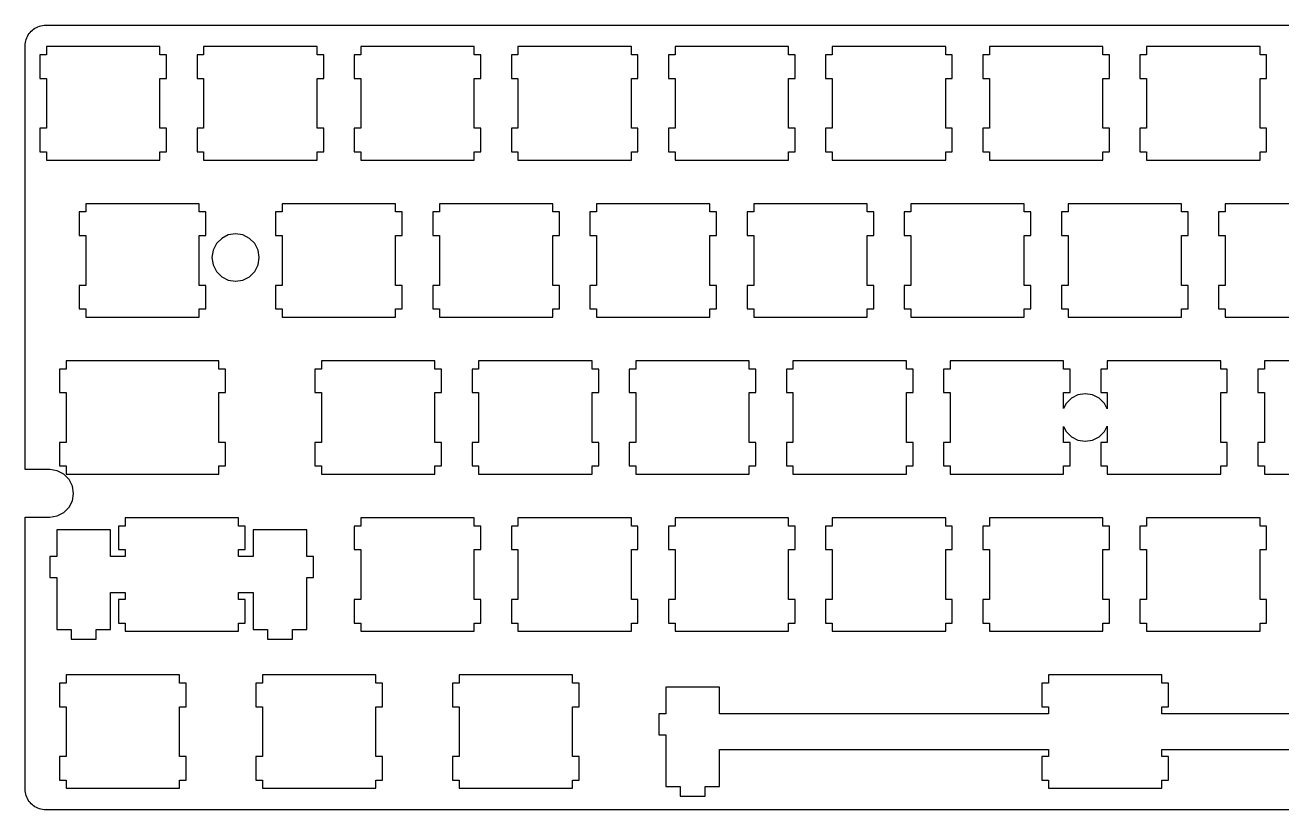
# Model space of a CAD drawing. Extents: x 0 to 286, y 0 to 96.
# Drawn here: x 0.1 to 152.4, y 0.3 to 95.5 of the extents above; entities that cross this region are included whole.
import ezdxf

# ---------------------------------------------------------------- set-up
doc = ezdxf.new("R2010")
doc.units = 0
doc.layers.get('0').update_dxf_attribs({"linetype": 'CONTINUOUS'})

msp = doc.modelspace()

# ---------------------------------------------------------------- linework, layer by layer
at = {"color": 0}
for p, q in [((0.46302, 94.3144), (0.57188, 94.4771)), ((0.57188, 94.4771), (0.69315, 94.6312)), ((0.69315, 94.6312), (0.82682, 94.7759)), ((0.82682, 94.7759), (0.97152, 94.9096)), ((0.97152, 94.9096), (1.12586, 95.0309)), ((1.12586, 95.0309), (1.28846, 95.1399)), ((1.28846, 95.1399), (1.46072, 95.2348)), ((1.46072, 95.2348), (1.63849, 95.3174)), ((1.63849, 95.3174), (1.82315, 95.3851)), ((1.82315, 95.3851), (2.01194, 95.4387)), ((2.01194, 95.4387), (2.20348, 95.4775)), ((2.20348, 95.4775), (2.39916, 95.5008)), ((2.39916, 95.5008), (2.59485, 95.5075)), ((2.59485, 95.5075), (283.22, 95.5075)), ((0.09508, 93.0081), (0.10197, 93.2035)), ((0.09508, 41.5946), (0.09508, 93.0081)), ((0.10197, 93.2035), (0.1254, 93.3993)), ((0.1254, 93.3993), (0.16399, 93.5909)), ((0.16399, 93.5909), (0.21773, 93.7796)), ((0.21773, 93.7796), (0.28525, 93.9641)), ((0.28525, 93.9641), (0.36794, 94.1419)), ((0.36794, 94.1419), (0.46302, 94.3144)), ((2.68304, 91.8958), (1.8824, 91.8958)), ((1.8824, 91.8958), (1.8824, 89.0446)), ((2.68304, 92.8949), (2.68304, 91.8958)), ((16.4331, 92.8949), (2.68304, 92.8949)), ((16.4331, 91.8958), (16.4331, 92.8949)), ((17.2324, 91.8958), (16.4331, 91.8958)), ((17.2324, 89.0446), (17.2324, 91.8958)), ((21.7331, 91.8958), (20.9324, 91.8958)), ((20.9324, 91.8958), (20.9324, 89.0446)), ((21.7331, 92.8949), (21.7331, 91.8958)), ((35.4831, 92.8949), (21.7331, 92.8949)), ((35.4831, 91.8958), (35.4831, 92.8949)), ((36.2825, 91.8958), (35.4831, 91.8958)), ((36.2825, 89.0446), (36.2825, 91.8958)), ((40.7829, 91.8958), (39.9824, 91.8958)), ((39.9824, 91.8958), (39.9824, 89.0446)), ((40.7829, 92.8949), (40.7829, 91.8958)), ((54.5331, 92.8949), (40.7829, 92.8949)), ((54.5331, 91.8958), (54.5331, 92.8949)), ((55.3311, 91.8958), (54.5331, 91.8958)), ((55.3311, 89.0446), (55.3311, 91.8958)), ((59.8318, 91.8958), (59.0324, 91.8958)), ((59.0324, 91.8958), (59.0324, 89.0446)), ((59.8318, 92.8949), (59.8318, 91.8958)), ((73.5817, 92.8949), (59.8318, 92.8949)), ((73.5817, 91.8958), (73.5817, 92.8949)), ((74.3825, 91.8958), (73.5817, 91.8958)), ((74.3825, 89.0446), (74.3825, 91.8958)), ((78.8829, 91.8958), (78.081, 91.8958)), ((78.081, 91.8958), (78.081, 89.0446)), ((78.8829, 92.8949), (78.8829, 91.8958)), ((92.6331, 92.8949), (78.8829, 92.8949)), ((92.6331, 91.8958), (92.6331, 92.8949)), ((93.4325, 91.8958), (92.6331, 91.8958)), ((93.4325, 89.0446), (93.4325, 91.8958)), ((97.9329, 91.8958), (97.1324, 91.8958)), ((97.1324, 91.8958), (97.1324, 89.0446)), ((97.9329, 92.8949), (97.9329, 91.8958)), ((111.683, 92.8949), (97.9329, 92.8949)), ((111.683, 91.8958), (111.683, 92.8949)), ((112.482, 91.8958), (111.683, 91.8958)), ((112.482, 89.0446), (112.482, 91.8958)), ((116.983, 91.8958), (116.182, 91.8958)), ((116.182, 91.8958), (116.182, 89.0446)), ((116.983, 92.8949), (116.983, 91.8958)), ((130.733, 92.8949), (116.983, 92.8949)), ((130.733, 91.8958), (130.733, 92.8949)), ((131.532, 91.8958), (130.733, 91.8958)), ((131.532, 89.0446), (131.532, 91.8958)), ((136.033, 91.8958), (135.232, 91.8958)), ((135.232, 91.8958), (135.232, 89.0446)), ((136.033, 92.8949), (136.033, 91.8958)), ((149.783, 92.8949), (136.033, 92.8949)), ((149.783, 91.8958), (149.783, 92.8949)), ((150.581, 91.8958), (149.783, 91.8958)), ((150.581, 89.0446), (150.581, 91.8958)), ((1.8824, 89.0446), (2.68304, 89.0446)), ((2.68304, 89.0446), (2.68304, 82.9952)), ((16.4331, 82.9952), (16.4331, 89.0446)), ((16.4331, 89.0446), (17.2324, 89.0446)), ((20.9324, 89.0446), (21.7331, 89.0446)), ((21.7331, 89.0446), (21.7331, 82.9952)), ((35.4831, 82.9952), (35.4831, 89.0446)), ((35.4831, 89.0446), (36.2825, 89.0446)), ((39.9824, 89.0446), (40.7829, 89.0446)), ((40.7829, 89.0446), (40.7829, 82.9952)), ((54.5331, 82.9952), (54.5331, 89.0446)), ((54.5331, 89.0446), (55.3311, 89.0446)), ((59.0324, 89.0446), (59.8318, 89.0446)), ((59.8318, 89.0446), (59.8318, 82.9952)), ((73.5817, 82.9952), (73.5817, 89.0446)), ((73.5817, 89.0446), (74.3825, 89.0446)), ((78.081, 89.0446), (78.8829, 89.0446)), ((78.8829, 89.0446), (78.8829, 82.9952)), ((92.6331, 82.9952), (92.6331, 89.0446)), ((92.6331, 89.0446), (93.4325, 89.0446)), ((97.1324, 89.0446), (97.9329, 89.0446)), ((97.9329, 89.0446), (97.9329, 82.9952)), ((111.683, 82.9952), (111.683, 89.0446)), ((111.683, 89.0446), (112.482, 89.0446)), ((116.182, 89.0446), (116.983, 89.0446)), ((116.983, 89.0446), (116.983, 82.9952)), ((130.733, 82.9952), (130.733, 89.0446)), ((130.733, 89.0446), (131.532, 89.0446)), ((135.232, 89.0446), (136.033, 89.0446)), ((136.033, 89.0446), (136.033, 82.9952)), ((149.783, 82.9952), (149.783, 89.0446)), ((149.783, 89.0446), (150.581, 89.0446)), ((2.68304, 82.9952), (1.8824, 82.9952)), ((1.8824, 82.9952), (1.8824, 80.1455)), ((17.2324, 82.9952), (16.4331, 82.9952)), ((17.2324, 80.1455), (17.2324, 82.9952)), ((21.7331, 82.9952), (20.9324, 82.9952)), ((20.9324, 82.9952), (20.9324, 80.1455)), ((36.2825, 82.9952), (35.4831, 82.9952)), ((36.2825, 80.1455), (36.2825, 82.9952)), ((40.7829, 82.9952), (39.9824, 82.9952)), ((39.9824, 82.9952), (39.9824, 80.1455)), ((55.3311, 82.9952), (54.5331, 82.9952)), ((55.3311, 80.1455), (55.3311, 82.9952)), ((59.8318, 82.9952), (59.0324, 82.9952)), ((59.0324, 82.9952), (59.0324, 80.1455)), ((74.3825, 82.9952), (73.5817, 82.9952)), ((74.3825, 80.1455), (74.3825, 82.9952)), ((78.8829, 82.9952), (78.081, 82.9952)), ((78.081, 82.9952), (78.081, 80.1455)), ((93.4325, 82.9952), (92.6331, 82.9952)), ((93.4325, 80.1455), (93.4325, 82.9952)), ((97.9329, 82.9952), (97.1324, 82.9952)), ((97.1324, 82.9952), (97.1324, 80.1455)), ((112.482, 82.9952), (111.683, 82.9952)), ((112.482, 80.1455), (112.482, 82.9952)), ((116.983, 82.9952), (116.182, 82.9952)), ((116.182, 82.9952), (116.182, 80.1455)), ((131.532, 82.9952), (130.733, 82.9952)), ((131.532, 80.1455), (131.532, 82.9952)), ((136.033, 82.9952), (135.232, 82.9952)), ((135.232, 82.9952), (135.232, 80.1455)), ((150.581, 82.9952), (149.783, 82.9952)), ((150.581, 80.1455), (150.581, 82.9952)), ((1.8824, 80.1455), (2.68304, 80.1455)), ((2.68304, 80.1455), (2.68304, 79.145)), ((16.4331, 79.145), (16.4331, 80.1455)), ((16.4331, 80.1455), (17.2324, 80.1455)), ((20.9324, 80.1455), (21.7331, 80.1455)), ((21.7331, 80.1455), (21.7331, 79.145)), ((35.4831, 79.145), (35.4831, 80.1455)), ((35.4831, 80.1455), (36.2825, 80.1455)), ((39.9824, 80.1455), (40.7829, 80.1455)), ((40.7829, 80.1455), (40.7829, 79.145)), ((54.5331, 79.145), (54.5331, 80.1455)), ((54.5331, 80.1455), (55.3311, 80.1455)), ((59.0324, 80.1455), (59.8318, 80.1455)), ((59.8318, 80.1455), (59.8318, 79.145)), ((73.5817, 79.145), (73.5817, 80.1455)), ((73.5817, 80.1455), (74.3825, 80.1455)), ((78.081, 80.1455), (78.8829, 80.1455)), ((78.8829, 80.1455), (78.8829, 79.145)), ((92.6331, 79.145), (92.6331, 80.1455)), ((92.6331, 80.1455), (93.4325, 80.1455)), ((97.1324, 80.1455), (97.9329, 80.1455)), ((97.9329, 80.1455), (97.9329, 79.145)), ((111.683, 79.145), (111.683, 80.1455)), ((111.683, 80.1455), (112.482, 80.1455)), ((116.182, 80.1455), (116.983, 80.1455)), ((116.983, 80.1455), (116.983, 79.145)), ((130.733, 79.145), (130.733, 80.1455)), ((130.733, 80.1455), (131.532, 80.1455)), ((135.232, 80.1455), (136.033, 80.1455)), ((136.033, 80.1455), (136.033, 79.145)), ((149.783, 79.145), (149.783, 80.1455)), ((149.783, 80.1455), (150.581, 80.1455)), ((2.68304, 79.145), (16.4331, 79.145)), ((21.7331, 79.145), (35.4831, 79.145)), ((40.7829, 79.145), (54.5331, 79.145)), ((59.8318, 79.145), (73.5817, 79.145)), ((78.8829, 79.145), (92.6331, 79.145)), ((97.9329, 79.145), (111.683, 79.145)), ((116.983, 79.145), (130.733, 79.145)), ((136.033, 79.145), (149.783, 79.145)), ((7.44555, 73.8449), (7.44555, 72.8458)), ((21.1956, 73.8449), (7.44555, 73.8449)), ((21.1956, 72.8458), (21.1956, 73.8449)), ((31.2567, 73.8449), (31.2567, 72.8458)), ((45.0067, 73.8449), (31.2567, 73.8449)), ((45.0067, 72.8458), (45.0067, 73.8449)), ((50.3079, 73.8449), (50.3079, 72.8458)), ((64.0581, 73.8449), (50.3079, 73.8449)), ((64.0581, 72.8458), (64.0581, 73.8449)), ((69.3579, 73.8449), (69.3579, 72.8458)), ((83.1081, 73.8449), (69.3579, 73.8449)), ((83.1081, 72.8458), (83.1081, 73.8449)), ((88.4079, 73.8449), (88.4079, 72.8458)), ((102.158, 73.8449), (88.4079, 73.8449)), ((102.158, 72.8458), (102.158, 73.8449)), ((107.457, 73.8449), (107.457, 72.8458)), ((121.207, 73.8449), (107.457, 73.8449)), ((121.207, 72.8458), (121.207, 73.8449)), ((126.508, 73.8449), (126.508, 72.8458)), ((140.258, 73.8449), (126.508, 73.8449)), ((140.258, 72.8458), (140.258, 73.8449)), ((145.557, 73.8449), (145.557, 72.8458)), ((159.307, 73.8449), (145.557, 73.8449)), ((7.44555, 72.8458), (6.64489, 72.8458)), ((6.64489, 72.8458), (6.64489, 69.9946)), ((21.9949, 72.8458), (21.1956, 72.8458)), ((21.9949, 69.9946), (21.9949, 72.8458)), ((31.2567, 72.8458), (30.456, 72.8458)), ((30.456, 72.8458), (30.456, 69.9946)), ((45.8075, 72.8458), (45.0067, 72.8458)), ((45.8075, 69.9946), (45.8075, 72.8458)), ((50.3079, 72.8458), (49.506, 72.8458)), ((49.506, 72.8458), (49.506, 69.9946)), ((64.8575, 72.8458), (64.0581, 72.8458)), ((64.8575, 69.9946), (64.8575, 72.8458)), ((69.3579, 72.8458), (68.5574, 72.8458)), ((68.5574, 72.8458), (68.5574, 69.9946)), ((83.9075, 72.8458), (83.1081, 72.8458)), ((83.9075, 69.9946), (83.9075, 72.8458)), ((88.4079, 72.8458), (87.6074, 72.8458)), ((87.6074, 72.8458), (87.6074, 69.9946)), ((102.956, 72.8458), (102.158, 72.8458)), ((102.956, 69.9946), (102.956, 72.8458)), ((107.457, 72.8458), (106.657, 72.8458)), ((106.657, 72.8458), (106.657, 69.9946)), ((122.007, 72.8458), (121.207, 72.8458)), ((122.007, 69.9946), (122.007, 72.8458)), ((126.508, 72.8458), (125.706, 72.8458)), ((125.706, 72.8458), (125.706, 69.9946)), ((141.056, 72.8458), (140.258, 72.8458)), ((141.056, 69.9946), (141.056, 72.8458)), ((145.557, 72.8458), (144.757, 72.8458)), ((144.757, 72.8458), (144.757, 69.9946)), ((25.6081, 70.1947), (24.7192, 70.0539)), ((26.4969, 70.0539), (25.6081, 70.1947)), ((6.64489, 69.9946), (7.44555, 69.9946)), ((7.44555, 69.9946), (7.44555, 63.9452)), ((21.1956, 63.9452), (21.1956, 69.9946)), ((21.1956, 69.9946), (21.9949, 69.9946)), ((23.282, 69.0079), (22.8727, 68.2089)), ((23.9186, 69.6447), (23.282, 69.0079)), ((24.7192, 70.0539), (23.9186, 69.6447)), ((27.2976, 69.6447), (26.4969, 70.0539)), ((27.9328, 69.0079), (27.2976, 69.6447)), ((28.3421, 68.2089), (27.9328, 69.0079)), ((30.456, 69.9946), (31.2567, 69.9946)), ((31.2567, 69.9946), (31.2567, 63.9452)), ((45.0067, 63.9452), (45.0067, 69.9946)), ((45.0067, 69.9946), (45.8075, 69.9946)), ((49.506, 69.9946), (50.3079, 69.9946)), ((50.3079, 69.9946), (50.3079, 63.9452)), ((64.0581, 63.9452), (64.0581, 69.9946)), ((64.0581, 69.9946), (64.8575, 69.9946)), ((68.5574, 69.9946), (69.3579, 69.9946)), ((69.3579, 69.9946), (69.3579, 63.9452)), ((83.1081, 63.9452), (83.1081, 69.9946)), ((83.1081, 69.9946), (83.9075, 69.9946)), ((87.6074, 69.9946), (88.4079, 69.9946)), ((88.4079, 69.9946), (88.4079, 63.9452)), ((102.158, 63.9452), (102.158, 69.9946)), ((102.158, 69.9946), (102.956, 69.9946)), ((106.657, 69.9946), (107.457, 69.9946)), ((107.457, 69.9946), (107.457, 63.9452)), ((121.207, 63.9452), (121.207, 69.9946)), ((121.207, 69.9946), (122.007, 69.9946)), ((125.706, 69.9946), (126.508, 69.9946)), ((126.508, 69.9946), (126.508, 63.9452)), ((140.258, 63.9452), (140.258, 69.9946)), ((140.258, 69.9946), (141.056, 69.9946)), ((144.757, 69.9946), (145.557, 69.9946)), ((145.557, 69.9946), (145.557, 63.9452)), ((22.8727, 68.2089), (22.7335, 67.3185)), ((22.7335, 67.3185), (22.8727, 66.4312)), ((28.4827, 67.3185), (28.3421, 68.2089)), ((28.3421, 66.4312), (28.4827, 67.3185)), ((22.8727, 66.4312), (23.282, 65.629)), ((23.282, 65.629), (23.9186, 64.9937)), ((27.2976, 64.9937), (27.9328, 65.629)), ((27.9328, 65.629), (28.3421, 66.4312)), ((23.9186, 64.9937), (24.7192, 64.5859)), ((24.7192, 64.5859), (25.6081, 64.444)), ((25.6081, 64.444), (26.4969, 64.5859)), ((26.4969, 64.5859), (27.2976, 64.9937)), ((7.44555, 63.9452), (6.64489, 63.9452)), ((6.64489, 63.9452), (6.64489, 61.0955)), ((21.9949, 63.9452), (21.1956, 63.9452)), ((21.9949, 61.0955), (21.9949, 63.9452)), ((31.2567, 63.9452), (30.456, 63.9452)), ((30.456, 63.9452), (30.456, 61.0955)), ((45.8075, 63.9452), (45.0067, 63.9452)), ((45.8075, 61.0955), (45.8075, 63.9452)), ((50.3079, 63.9452), (49.506, 63.9452)), ((49.506, 63.9452), (49.506, 61.0955)), ((64.8575, 63.9452), (64.0581, 63.9452)), ((64.8575, 61.0955), (64.8575, 63.9452)), ((69.3579, 63.9452), (68.5574, 63.9452)), ((68.5574, 63.9452), (68.5574, 61.0955)), ((83.9075, 63.9452), (83.1081, 63.9452)), ((83.9075, 61.0955), (83.9075, 63.9452)), ((88.4079, 63.9452), (87.6074, 63.9452)), ((87.6074, 63.9452), (87.6074, 61.0955)), ((102.956, 63.9452), (102.158, 63.9452)), ((102.956, 61.0955), (102.956, 63.9452)), ((107.457, 63.9452), (106.657, 63.9452)), ((106.657, 63.9452), (106.657, 61.0955)), ((122.007, 63.9452), (121.207, 63.9452)), ((122.007, 61.0955), (122.007, 63.9452)), ((126.508, 63.9452), (125.706, 63.9452)), ((125.706, 63.9452), (125.706, 61.0955)), ((141.056, 63.9452), (140.258, 63.9452)), ((141.056, 61.0955), (141.056, 63.9452)), ((145.557, 63.9452), (144.757, 63.9452)), ((144.757, 63.9452), (144.757, 61.0955)), ((6.64489, 61.0955), (7.44555, 61.0955)), ((7.44555, 61.0955), (7.44555, 60.095)), ((21.1956, 60.095), (21.1956, 61.0955)), ((21.1956, 61.0955), (21.9949, 61.0955)), ((30.456, 61.0955), (31.2567, 61.0955)), ((31.2567, 61.0955), (31.2567, 60.095)), ((45.0067, 60.095), (45.0067, 61.0955)), ((45.0067, 61.0955), (45.8075, 61.0955)), ((49.506, 61.0955), (50.3079, 61.0955)), ((50.3079, 61.0955), (50.3079, 60.095)), ((64.0581, 60.095), (64.0581, 61.0955)), ((64.0581, 61.0955), (64.8575, 61.0955)), ((68.5574, 61.0955), (69.3579, 61.0955)), ((69.3579, 61.0955), (69.3579, 60.095)), ((83.1081, 60.095), (83.1081, 61.0955)), ((83.1081, 61.0955), (83.9075, 61.0955)), ((87.6074, 61.0955), (88.4079, 61.0955)), ((88.4079, 61.0955), (88.4079, 60.095)), ((102.158, 60.095), (102.158, 61.0955)), ((102.158, 61.0955), (102.956, 61.0955)), ((106.657, 61.0955), (107.457, 61.0955)), ((107.457, 61.0955), (107.457, 60.095)), ((121.207, 60.095), (121.207, 61.0955)), ((121.207, 61.0955), (122.007, 61.0955)), ((125.706, 61.0955), (126.508, 61.0955)), ((126.508, 61.0955), (126.508, 60.095)), ((140.258, 60.095), (140.258, 61.0955)), ((140.258, 61.0955), (141.056, 61.0955)), ((144.757, 61.0955), (145.557, 61.0955)), ((145.557, 61.0955), (145.557, 60.095)), ((7.44555, 60.095), (21.1956, 60.095)), ((31.2567, 60.095), (45.0067, 60.095)), ((50.3079, 60.095), (64.0581, 60.095)), ((69.3579, 60.095), (83.1081, 60.095)), ((88.4079, 60.095), (102.158, 60.095)), ((107.457, 60.095), (121.207, 60.095)), ((126.508, 60.095), (140.258, 60.095)), ((145.557, 60.095), (159.307, 60.095)), ((5.06293, 53.7944), (4.26364, 53.7944)), ((4.26364, 53.7944), (4.26364, 50.9446)), ((5.06293, 54.7949), (5.06293, 53.7944)), ((23.5768, 54.7949), (5.06293, 54.7949)), ((23.5768, 53.7944), (23.5768, 54.7949)), ((24.3761, 53.7944), (23.5768, 53.7944)), ((24.3761, 50.9446), (24.3761, 53.7944)), ((36.0204, 53.7944), (35.2199, 53.7944)), ((35.2199, 53.7944), (35.2199, 50.9446)), ((36.0204, 54.7949), (36.0204, 53.7944)), ((49.7706, 54.7949), (36.0204, 54.7949)), ((49.7706, 53.7944), (49.7706, 54.7949)), ((50.5686, 53.7944), (49.7706, 53.7944)), ((50.5686, 50.9446), (50.5686, 53.7944)), ((55.0693, 53.7944), (54.2699, 53.7944)), ((54.2699, 53.7944), (54.2699, 50.9446)), ((55.0693, 54.7949), (55.0693, 53.7944)), ((68.8192, 54.7949), (55.0693, 54.7949)), ((68.8192, 53.7944), (68.8192, 54.7949)), ((69.62, 53.7944), (68.8192, 53.7944)), ((69.62, 50.9446), (69.62, 53.7944)), ((74.1193, 53.7944), (73.3199, 53.7944)), ((73.3199, 53.7944), (73.3199, 50.9446)), ((74.1193, 54.7949), (74.1193, 53.7944)), ((87.8692, 54.7949), (74.1193, 54.7949)), ((87.8692, 53.7944), (87.8692, 54.7949)), ((88.67, 53.7944), (87.8692, 53.7944)), ((88.67, 50.9446), (88.67, 53.7944)), ((93.1693, 53.7944), (92.3699, 53.7944)), ((92.3699, 53.7944), (92.3699, 50.9446)), ((93.1693, 54.7949), (93.1693, 53.7944)), ((106.919, 54.7949), (93.1693, 54.7949)), ((106.919, 53.7944), (106.919, 54.7949)), ((107.72, 53.7944), (106.919, 53.7944)), ((107.72, 50.9446), (107.72, 53.7944)), ((112.219, 53.7944), (111.42, 53.7944)), ((111.42, 53.7944), (111.42, 50.9446)), ((112.219, 54.7949), (112.219, 53.7944)), ((125.971, 54.7949), (112.219, 54.7949)), ((125.971, 53.7944), (125.971, 54.7949)), ((126.77, 53.7944), (125.971, 53.7944)), ((126.77, 50.9446), (126.77, 53.7944)), ((131.269, 53.7944), (130.47, 53.7944)), ((130.47, 53.7944), (130.47, 50.9446)), ((145.019, 54.7949), (131.269, 54.7949)), ((131.269, 54.7949), (131.269, 53.7944)), ((145.019, 53.7944), (145.019, 54.7949)), ((145.82, 53.7944), (145.019, 53.7944)), ((145.82, 50.9446), (145.82, 53.7944)), ((150.319, 53.7944), (149.52, 53.7944)), ((149.52, 53.7944), (149.52, 50.9446)), ((150.319, 54.7949), (150.319, 53.7944)), ((164.069, 54.7949), (150.319, 54.7949)), ((4.26364, 50.9446), (5.06293, 50.9446)), ((5.06293, 50.9446), (5.06293, 44.8938)), ((23.5768, 44.8938), (23.5768, 50.9446)), ((23.5768, 50.9446), (24.3761, 50.9446)), ((35.2199, 50.9446), (36.0204, 50.9446)), ((36.0204, 50.9446), (36.0204, 44.8938)), ((49.7706, 44.8938), (49.7706, 50.9446)), ((49.7706, 50.9446), (50.5686, 50.9446)), ((54.2699, 50.9446), (55.0693, 50.9446)), ((55.0693, 50.9446), (55.0693, 44.8938)), ((68.8192, 44.8938), (68.8192, 50.9446)), ((68.8192, 50.9446), (69.62, 50.9446)), ((73.3199, 50.9446), (74.1193, 50.9446)), ((74.1193, 50.9446), (74.1193, 44.8938)), ((87.8692, 44.8938), (87.8692, 50.9446)), ((87.8692, 50.9446), (88.67, 50.9446)), ((92.3699, 50.9446), (93.1693, 50.9446)), ((93.1693, 50.9446), (93.1693, 44.8938)), ((106.919, 44.8938), (106.919, 50.9446)), ((106.919, 50.9446), (107.72, 50.9446)), ((111.42, 50.9446), (112.219, 50.9446)), ((112.219, 50.9446), (112.219, 44.8938)), ((125.971, 48.9991), (125.971, 50.9446)), ((125.971, 50.9446), (126.77, 50.9446)), ((127.719, 50.6539), (126.919, 50.2447)), ((128.608, 50.7929), (127.719, 50.6539)), ((129.497, 50.6539), (128.608, 50.7929)), ((130.298, 50.2447), (129.497, 50.6539)), ((130.47, 50.9446), (131.269, 50.9446)), ((131.269, 50.9446), (131.269, 48.9507)), ((145.019, 44.8938), (145.019, 50.9446)), ((145.019, 50.9446), (145.82, 50.9446)), ((149.52, 50.9446), (150.319, 50.9446)), ((150.319, 50.9446), (150.319, 44.8938)), ((126.282, 49.608), (125.971, 48.9991)), ((126.919, 50.2447), (126.282, 49.608)), ((130.933, 49.608), (130.298, 50.2447)), ((131.269, 48.9507), (130.933, 49.608)), ((125.971, 44.8938), (125.971, 46.8408)), ((125.971, 46.8408), (126.282, 46.2291)), ((126.282, 46.2291), (126.919, 45.5937)), ((130.298, 45.5937), (130.933, 46.2291)), ((130.933, 46.2291), (131.269, 46.8877)), ((131.269, 46.8877), (131.269, 44.8938)), ((5.06293, 44.8938), (4.26364, 44.8938)), ((4.26364, 44.8938), (4.26364, 42.0441)), ((24.3761, 44.8938), (23.5768, 44.8938)), ((24.3761, 42.0441), (24.3761, 44.8938)), ((36.0204, 44.8938), (35.2199, 44.8938)), ((35.2199, 44.8938), (35.2199, 42.0441)), ((50.5686, 44.8938), (49.7706, 44.8938)), ((50.5686, 42.0441), (50.5686, 44.8938)), ((55.0693, 44.8938), (54.2699, 44.8938)), ((54.2699, 44.8938), (54.2699, 42.0441)), ((69.62, 44.8938), (68.8192, 44.8938)), ((69.62, 42.0441), (69.62, 44.8938)), ((74.1193, 44.8938), (73.3199, 44.8938)), ((73.3199, 44.8938), (73.3199, 42.0441)), ((88.67, 44.8938), (87.8692, 44.8938)), ((88.67, 42.0441), (88.67, 44.8938)), ((93.1693, 44.8938), (92.3699, 44.8938)), ((92.3699, 44.8938), (92.3699, 42.0441)), ((107.72, 44.8938), (106.919, 44.8938)), ((107.72, 42.0441), (107.72, 44.8938)), ((112.219, 44.8938), (111.42, 44.8938)), ((111.42, 44.8938), (111.42, 42.0441)), ((126.77, 44.8938), (125.971, 44.8938)), ((126.77, 42.0441), (126.77, 44.8938)), ((126.919, 45.5937), (127.719, 45.1845)), ((127.719, 45.1845), (128.608, 45.0441)), ((128.608, 45.0441), (129.497, 45.1845)), ((129.497, 45.1845), (130.298, 45.5937)), ((131.269, 44.8938), (130.47, 44.8938)), ((130.47, 44.8938), (130.47, 42.0441)), ((145.82, 44.8938), (145.019, 44.8938)), ((145.82, 42.0441), (145.82, 44.8938)), ((150.319, 44.8938), (149.52, 44.8938)), ((149.52, 44.8938), (149.52, 42.0441)), ((3.09507, 41.5946), (0.09508, 41.5946)), ((3.98392, 41.4542), (3.09507, 41.5946)), ((4.78592, 41.0464), (3.98392, 41.4542)), ((4.26364, 42.0441), (5.06293, 42.0441)), ((5.06293, 42.0441), (5.06293, 41.045)), ((23.5768, 41.045), (23.5768, 42.0441)), ((23.5768, 42.0441), (24.3761, 42.0441)), ((35.2199, 42.0441), (36.0204, 42.0441)), ((36.0204, 42.0441), (36.0204, 41.045)), ((49.7706, 41.045), (49.7706, 42.0441)), ((49.7706, 42.0441), (50.5686, 42.0441)), ((54.2699, 42.0441), (55.0693, 42.0441)), ((55.0693, 42.0441), (55.0693, 41.045)), ((68.8192, 41.045), (68.8192, 42.0441)), ((68.8192, 42.0441), (69.62, 42.0441)), ((73.3199, 42.0441), (74.1193, 42.0441)), ((74.1193, 42.0441), (74.1193, 41.045)), ((87.8692, 41.045), (87.8692, 42.0441)), ((87.8692, 42.0441), (88.67, 42.0441)), ((92.3699, 42.0441), (93.1693, 42.0441)), ((93.1693, 42.0441), (93.1693, 41.045)), ((106.919, 41.045), (106.919, 42.0441)), ((106.919, 42.0441), (107.72, 42.0441)), ((111.42, 42.0441), (112.219, 42.0441)), ((112.219, 42.0441), (112.219, 41.045)), ((125.971, 41.045), (125.971, 42.0441)), ((125.971, 42.0441), (126.77, 42.0441)), ((130.47, 42.0441), (131.269, 42.0441)), ((131.269, 42.0441), (131.269, 41.045)), ((145.019, 41.045), (145.019, 42.0441)), ((145.019, 42.0441), (145.82, 42.0441)), ((149.52, 42.0441), (150.319, 42.0441)), ((150.319, 42.0441), (150.319, 41.045)), ((5.42121, 40.4096), (4.78592, 41.0464)), ((5.06293, 41.045), (23.5768, 41.045)), ((5.82909, 39.6088), (5.42121, 40.4096)), ((5.97105, 38.7188), (5.82909, 39.6088)), ((36.0204, 41.045), (49.7706, 41.045)), ((55.0693, 41.045), (68.8192, 41.045)), ((74.1193, 41.045), (87.8692, 41.045)), ((93.1693, 41.045), (106.919, 41.045)), ((112.219, 41.045), (125.971, 41.045)), ((131.269, 41.045), (145.019, 41.045)), ((150.319, 41.045), (164.069, 41.045)), ((5.82909, 37.8298), (5.97105, 38.7188)), ((4.78592, 36.3926), (5.42121, 37.0279)), ((5.42121, 37.0279), (5.82909, 37.8298)), ((0.09508, 2.83187), (0.09508, 35.844)), ((0.09508, 35.844), (3.09507, 35.844)), ((3.09507, 35.844), (3.98392, 35.9847)), ((3.98392, 35.9847), (4.78592, 36.3926)), ((12.2067, 35.7449), (12.2067, 34.7459)), ((25.9567, 35.7449), (12.2067, 35.7449)), ((25.9567, 34.7459), (25.9567, 35.7449)), ((40.7829, 35.7449), (40.7829, 34.7459)), ((54.5331, 35.7449), (40.7829, 35.7449)), ((54.5331, 34.7459), (54.5331, 35.7449)), ((59.8318, 35.7449), (59.8318, 34.7459)), ((73.5817, 35.7449), (59.8318, 35.7449)), ((73.5817, 34.7459), (73.5817, 35.7449)), ((78.8829, 35.7449), (78.8829, 34.7459)), ((92.6331, 35.7449), (78.8829, 35.7449)), ((92.6331, 34.7459), (92.6331, 35.7449)), ((97.9329, 35.7449), (97.9329, 34.7459)), ((111.683, 35.7449), (97.9329, 35.7449)), ((111.683, 34.7459), (111.683, 35.7449)), ((116.983, 35.7449), (116.983, 34.7459)), ((130.733, 35.7449), (116.983, 35.7449)), ((130.733, 34.7459), (130.733, 35.7449)), ((136.033, 35.7449), (136.033, 34.7459)), ((149.783, 35.7449), (136.033, 35.7449)), ((149.783, 34.7459), (149.783, 35.7449)), ((10.4331, 34.276), (3.93291, 34.276)), ((3.93291, 34.276), (3.93291, 31.0444)), ((10.4331, 31.0444), (10.4331, 34.276)), ((12.2067, 34.7459), (11.4074, 34.7459)), ((11.4074, 34.7459), (11.4074, 31.8947)), ((26.7574, 34.7459), (25.9567, 34.7459)), ((26.7574, 31.8947), (26.7574, 34.7459)), ((34.2319, 34.276), (27.733, 34.276)), ((27.733, 34.276), (27.733, 31.0444)), ((34.2319, 31.0444), (34.2319, 34.276)), ((40.7829, 34.7459), (39.9824, 34.7459)), ((39.9824, 34.7459), (39.9824, 31.8947)), ((55.3311, 34.7459), (54.5331, 34.7459)), ((55.3311, 31.8947), (55.3311, 34.7459)), ((59.8318, 34.7459), (59.0324, 34.7459)), ((59.0324, 34.7459), (59.0324, 31.8947)), ((74.3825, 34.7459), (73.5817, 34.7459)), ((74.3825, 31.8947), (74.3825, 34.7459)), ((78.8829, 34.7459), (78.081, 34.7459)), ((78.081, 34.7459), (78.081, 31.8947)), ((93.4325, 34.7459), (92.6331, 34.7459)), ((93.4325, 31.8947), (93.4325, 34.7459)), ((97.9329, 34.7459), (97.1324, 34.7459)), ((97.1324, 34.7459), (97.1324, 31.8947)), ((112.482, 34.7459), (111.683, 34.7459)), ((112.482, 31.8947), (112.482, 34.7459)), ((116.983, 34.7459), (116.182, 34.7459)), ((116.182, 34.7459), (116.182, 31.8947)), ((131.532, 34.7459), (130.733, 34.7459)), ((131.532, 31.8947), (131.532, 34.7459)), ((136.033, 34.7459), (135.232, 34.7459)), ((135.232, 34.7459), (135.232, 31.8947)), ((150.581, 34.7459), (149.783, 34.7459)), ((150.581, 31.8947), (150.581, 34.7459)), ((3.93291, 31.0444), (3.10747, 31.0444)), ((3.10747, 31.0444), (3.10747, 28.4951)), ((12.2067, 31.0444), (10.4331, 31.0444)), ((11.4074, 31.8947), (12.2067, 31.8947)), ((12.2067, 31.8947), (12.2067, 31.0444)), ((25.9567, 31.0444), (25.9567, 31.8947)), ((25.9567, 31.8947), (26.7574, 31.8947)), ((27.733, 31.0444), (25.9567, 31.0444)), ((35.0573, 31.0444), (34.2319, 31.0444)), ((35.0573, 28.4951), (35.0573, 31.0444)), ((39.9824, 31.8947), (40.7829, 31.8947)), ((40.7829, 31.8947), (40.7829, 25.8437)), ((54.5331, 25.8437), (54.5331, 31.8947)), ((54.5331, 31.8947), (55.3311, 31.8947)), ((59.0324, 31.8947), (59.8318, 31.8947)), ((59.8318, 31.8947), (59.8318, 25.8437)), ((73.5817, 25.8437), (73.5817, 31.8947)), ((73.5817, 31.8947), (74.3825, 31.8947)), ((78.081, 31.8947), (78.8829, 31.8947)), ((78.8829, 31.8947), (78.8829, 25.8437)), ((92.6331, 25.8437), (92.6331, 31.8947)), ((92.6331, 31.8947), (93.4325, 31.8947)), ((97.1324, 31.8947), (97.9329, 31.8947)), ((97.9329, 31.8947), (97.9329, 25.8437)), ((111.683, 25.8437), (111.683, 31.8947)), ((111.683, 31.8947), (112.482, 31.8947)), ((116.182, 31.8947), (116.983, 31.8947)), ((116.983, 31.8947), (116.983, 25.8437)), ((130.733, 25.8437), (130.733, 31.8947)), ((130.733, 31.8947), (131.532, 31.8947)), ((135.232, 31.8947), (136.033, 31.8947)), ((136.033, 31.8947), (136.033, 25.8437)), ((149.783, 25.8437), (149.783, 31.8947)), ((149.783, 31.8947), (150.581, 31.8947)), ((3.10747, 28.4951), (3.93291, 28.4951)), ((3.93291, 28.4951), (3.93291, 22.225)), ((34.2319, 22.225), (34.2319, 28.4951)), ((34.2319, 28.4951), (35.0573, 28.4951)), ((10.4331, 22.225), (10.4331, 26.6954)), ((10.4331, 26.6954), (12.2067, 26.6954)), ((12.2067, 26.6954), (12.2067, 25.8437)), ((25.9567, 25.8437), (25.9567, 26.6954)), ((25.9567, 26.6954), (27.733, 26.6954)), ((27.733, 26.6954), (27.733, 22.225)), ((12.2067, 25.8437), (11.4074, 25.8437)), ((11.4074, 25.8437), (11.4074, 22.9953)), ((26.7574, 25.8437), (25.9567, 25.8437)), ((26.7574, 22.9953), (26.7574, 25.8437)), ((40.7829, 25.8437), (39.9824, 25.8437)), ((39.9824, 25.8437), (39.9824, 22.9953)), ((55.3311, 25.8437), (54.5331, 25.8437)), ((55.3311, 22.9953), (55.3311, 25.8437)), ((59.8318, 25.8437), (59.0324, 25.8437)), ((59.0324, 25.8437), (59.0324, 22.9953)), ((74.3825, 25.8437), (73.5817, 25.8437)), ((74.3825, 22.9953), (74.3825, 25.8437)), ((78.8829, 25.8437), (78.081, 25.8437)), ((78.081, 25.8437), (78.081, 22.9953)), ((93.4325, 25.8437), (92.6331, 25.8437)), ((93.4325, 22.9953), (93.4325, 25.8437)), ((97.9329, 25.8437), (97.1324, 25.8437)), ((97.1324, 25.8437), (97.1324, 22.9953)), ((112.482, 25.8437), (111.683, 25.8437)), ((112.482, 22.9953), (112.482, 25.8437)), ((116.983, 25.8437), (116.182, 25.8437)), ((116.182, 25.8437), (116.182, 22.9953)), ((131.532, 25.8437), (130.733, 25.8437)), ((131.532, 22.9953), (131.532, 25.8437)), ((136.033, 25.8437), (135.232, 25.8437)), ((135.232, 25.8437), (135.232, 22.9953)), ((150.581, 25.8437), (149.783, 25.8437)), ((150.581, 22.9953), (150.581, 25.8437)), ((11.4074, 22.9953), (12.2067, 22.9953)), ((12.2067, 22.9953), (12.2067, 21.9949)), ((25.9567, 21.9949), (25.9567, 22.9953)), ((25.9567, 22.9953), (26.7574, 22.9953)), ((39.9824, 22.9953), (40.7829, 22.9953)), ((40.7829, 22.9953), (40.7829, 21.9949)), ((54.5331, 21.9949), (54.5331, 22.9953)), ((54.5331, 22.9953), (55.3311, 22.9953)), ((59.0324, 22.9953), (59.8318, 22.9953)), ((59.8318, 22.9953), (59.8318, 21.9949)), ((73.5817, 21.9949), (73.5817, 22.9953)), ((73.5817, 22.9953), (74.3825, 22.9953)), ((78.081, 22.9953), (78.8829, 22.9953)), ((78.8829, 22.9953), (78.8829, 21.9949)), ((92.6331, 21.9949), (92.6331, 22.9953)), ((92.6331, 22.9953), (93.4325, 22.9953)), ((97.1324, 22.9953), (97.9329, 22.9953)), ((97.9329, 22.9953), (97.9329, 21.9949)), ((111.683, 21.9949), (111.683, 22.9953)), ((111.683, 22.9953), (112.482, 22.9953)), ((116.182, 22.9953), (116.983, 22.9953)), ((116.983, 22.9953), (116.983, 21.9949)), ((130.733, 21.9949), (130.733, 22.9953)), ((130.733, 22.9953), (131.532, 22.9953)), ((135.232, 22.9953), (136.033, 22.9953)), ((136.033, 22.9953), (136.033, 21.9949)), ((149.783, 21.9949), (149.783, 22.9953)), ((149.783, 22.9953), (150.581, 22.9953)), ((3.93291, 22.225), (5.65686, 22.225)), ((5.65686, 22.225), (5.65686, 21.0247)), ((8.70783, 21.0247), (8.70783, 22.225)), ((8.70783, 22.225), (10.4331, 22.225)), ((12.2067, 21.9949), (25.9567, 21.9949)), ((27.733, 22.225), (29.4569, 22.225)), ((29.4569, 22.225), (29.4569, 21.0247)), ((32.5065, 21.0247), (32.5065, 22.225)), ((32.5065, 22.225), (34.2319, 22.225)), ((40.7829, 21.9949), (54.5331, 21.9949)), ((59.8318, 21.9949), (73.5817, 21.9949)), ((78.8829, 21.9949), (92.6331, 21.9949)), ((97.9329, 21.9949), (111.683, 21.9949)), ((116.983, 21.9949), (130.733, 21.9949)), ((136.033, 21.9949), (149.783, 21.9949)), ((5.65686, 21.0247), (8.70783, 21.0247)), ((29.4569, 21.0247), (32.5065, 21.0247)), ((5.06293, 15.6959), (4.26364, 15.6959)), ((4.26364, 15.6959), (4.26364, 12.8447)), ((5.06293, 16.6949), (5.06293, 15.6959)), ((18.813, 16.6949), (5.06293, 16.6949)), ((18.813, 15.6959), (18.813, 16.6949)), ((19.6136, 15.6959), (18.813, 15.6959)), ((19.6136, 12.8447), (19.6136, 15.6959)), ((28.8754, 15.6959), (28.0761, 15.6959)), ((28.0761, 15.6959), (28.0761, 12.8447)), ((28.8754, 16.6949), (28.8754, 15.6959)), ((42.6254, 16.6949), (28.8754, 16.6949)), ((42.6254, 15.6959), (42.6254, 16.6949)), ((43.4262, 15.6959), (42.6254, 15.6959)), ((43.4262, 12.8447), (43.4262, 15.6959)), ((52.6881, 15.6959), (51.8873, 15.6959)), ((51.8873, 15.6959), (51.8873, 12.8447)), ((52.6881, 16.6949), (52.6881, 15.6959)), ((66.4379, 16.6949), (52.6881, 16.6949)), ((66.4379, 15.6959), (66.4379, 16.6949)), ((67.2387, 15.6959), (66.4379, 15.6959)), ((67.2387, 12.8447), (67.2387, 15.6959)), ((124.127, 15.6959), (123.326, 15.6959)), ((123.326, 15.6959), (123.326, 12.8447)), ((124.127, 16.6949), (124.127, 15.6959)), ((137.877, 16.6949), (124.127, 16.6949)), ((137.877, 15.6959), (137.877, 16.6949)), ((138.676, 15.6959), (137.877, 15.6959)), ((138.676, 12.8447), (138.676, 15.6959)), ((84.2518, 15.226), (77.7515, 15.226)), ((77.7515, 15.226), (77.7515, 11.9958)), ((84.2518, 11.9958), (84.2518, 15.226)), ((4.26364, 12.8447), (5.06293, 12.8447)), ((5.06293, 12.8447), (5.06293, 6.79372)), ((18.813, 6.79372), (18.813, 12.8447)), ((18.813, 12.8447), (19.6136, 12.8447)), ((28.0761, 12.8447), (28.8754, 12.8447)), ((28.8754, 12.8447), (28.8754, 6.79372)), ((42.6254, 6.79372), (42.6254, 12.8447)), ((42.6254, 12.8447), (43.4262, 12.8447)), ((51.8873, 12.8447), (52.6881, 12.8447)), ((52.6881, 12.8447), (52.6881, 6.79372)), ((66.4379, 6.79372), (66.4379, 12.8447)), ((66.4379, 12.8447), (67.2387, 12.8447)), ((123.326, 12.8447), (124.127, 12.8447)), ((124.127, 12.8447), (124.127, 11.9958)), ((137.877, 11.9958), (137.877, 12.8447)), ((137.877, 12.8447), (138.676, 12.8447)), ((77.7515, 11.9958), (76.9264, 11.9958)), ((76.9264, 11.9958), (76.9264, 9.44506)), ((124.127, 11.9958), (84.2518, 11.9958)), ((177.752, 11.9958), (137.877, 11.9958)), ((76.9264, 9.44506), (77.7515, 9.44506)), ((77.7515, 9.44506), (77.7515, 3.175)), ((84.2518, 3.175), (84.2518, 7.64536)), ((84.2518, 7.64536), (124.127, 7.64536)), ((124.127, 7.64536), (124.127, 6.79372)), ((137.877, 6.79372), (137.877, 7.64536)), ((137.877, 7.64536), (177.752, 7.64536)), ((5.06293, 6.79372), (4.26364, 6.79372)), ((4.26364, 6.79372), (4.26364, 3.94533)), ((19.6136, 6.79372), (18.813, 6.79372)), ((19.6136, 3.94533), (19.6136, 6.79372)), ((28.8754, 6.79372), (28.0761, 6.79372)), ((28.0761, 6.79372), (28.0761, 3.94533)), ((43.4262, 6.79372), (42.6254, 6.79372)), ((43.4262, 3.94533), (43.4262, 6.79372)), ((52.6881, 6.79372), (51.8873, 6.79372)), ((51.8873, 6.79372), (51.8873, 3.94533)), ((67.2387, 6.79372), (66.4379, 6.79372)), ((67.2387, 3.94533), (67.2387, 6.79372)), ((124.127, 6.79372), (123.326, 6.79372)), ((123.326, 6.79372), (123.326, 3.94533)), ((138.676, 6.79372), (137.877, 6.79372)), ((138.676, 3.94533), (138.676, 6.79372)), ((4.26364, 3.94533), (5.06293, 3.94533)), ((5.06293, 3.94533), (5.06293, 2.94487)), ((18.813, 2.94487), (18.813, 3.94533)), ((18.813, 3.94533), (19.6136, 3.94533)), ((28.0761, 3.94533), (28.8754, 3.94533)), ((28.8754, 3.94533), (28.8754, 2.94487)), ((42.6254, 2.94487), (42.6254, 3.94533)), ((42.6254, 3.94533), (43.4262, 3.94533)), ((51.8873, 3.94533), (52.6881, 3.94533)), ((52.6881, 3.94533), (52.6881, 2.94487)), ((66.4379, 2.94487), (66.4379, 3.94533)), ((66.4379, 3.94533), (67.2387, 3.94533)), ((77.7515, 3.175), (79.477, 3.175)), ((79.477, 3.175), (79.477, 1.97473)), ((82.5267, 1.97473), (82.5267, 3.175)), ((82.5267, 3.175), (84.2518, 3.175)), ((123.326, 3.94533), (124.127, 3.94533)), ((124.127, 3.94533), (124.127, 2.94487)), ((137.877, 2.94487), (137.877, 3.94533)), ((137.877, 3.94533), (138.676, 3.94533)), ((0.10197, 2.63481), (0.09508, 2.83187)), ((0.1254, 2.44051), (0.10197, 2.63481)), ((0.16399, 2.24896), (0.1254, 2.44051)), ((0.21773, 2.05879), (0.16399, 2.24896)), ((0.28525, 1.87413), (0.21773, 2.05879)), ((0.36794, 1.69636), (0.28525, 1.87413)), ((0.46302, 1.52549), (0.36794, 1.69636)), ((0.57188, 1.36288), (0.46302, 1.52549)), ((5.06293, 2.94487), (18.813, 2.94487)), ((28.8754, 2.94487), (42.6254, 2.94487)), ((52.6881, 2.94487), (66.4379, 2.94487)), ((79.477, 1.97473), (82.5267, 1.97473)), ((124.127, 2.94487), (137.877, 2.94487)), ((0.69315, 1.20716), (0.57188, 1.36288)), ((0.82682, 1.06385), (0.69315, 1.20716)), ((0.97152, 0.93018), (0.82682, 1.06385)), ((1.12586, 0.80891), (0.97152, 0.93018)), ((1.28846, 0.69867), (1.12586, 0.80891)), ((1.46072, 0.60358), (1.28846, 0.69867)), ((1.63849, 0.52228), (1.46072, 0.60358)), ((1.82315, 0.45475), (1.63849, 0.52228)), ((2.01194, 0.40101), (1.82315, 0.45475)), ((2.20348, 0.36242), (2.01194, 0.40101)), ((2.39916, 0.33762), (2.20348, 0.36242)), ((2.59485, 0.33073), (2.39916, 0.33762)), ((283.22, 0.33073), (2.59485, 0.33073))]:
    msp.add_line(p, q, dxfattribs=at)

doc.saveas('drawing.dxf')
